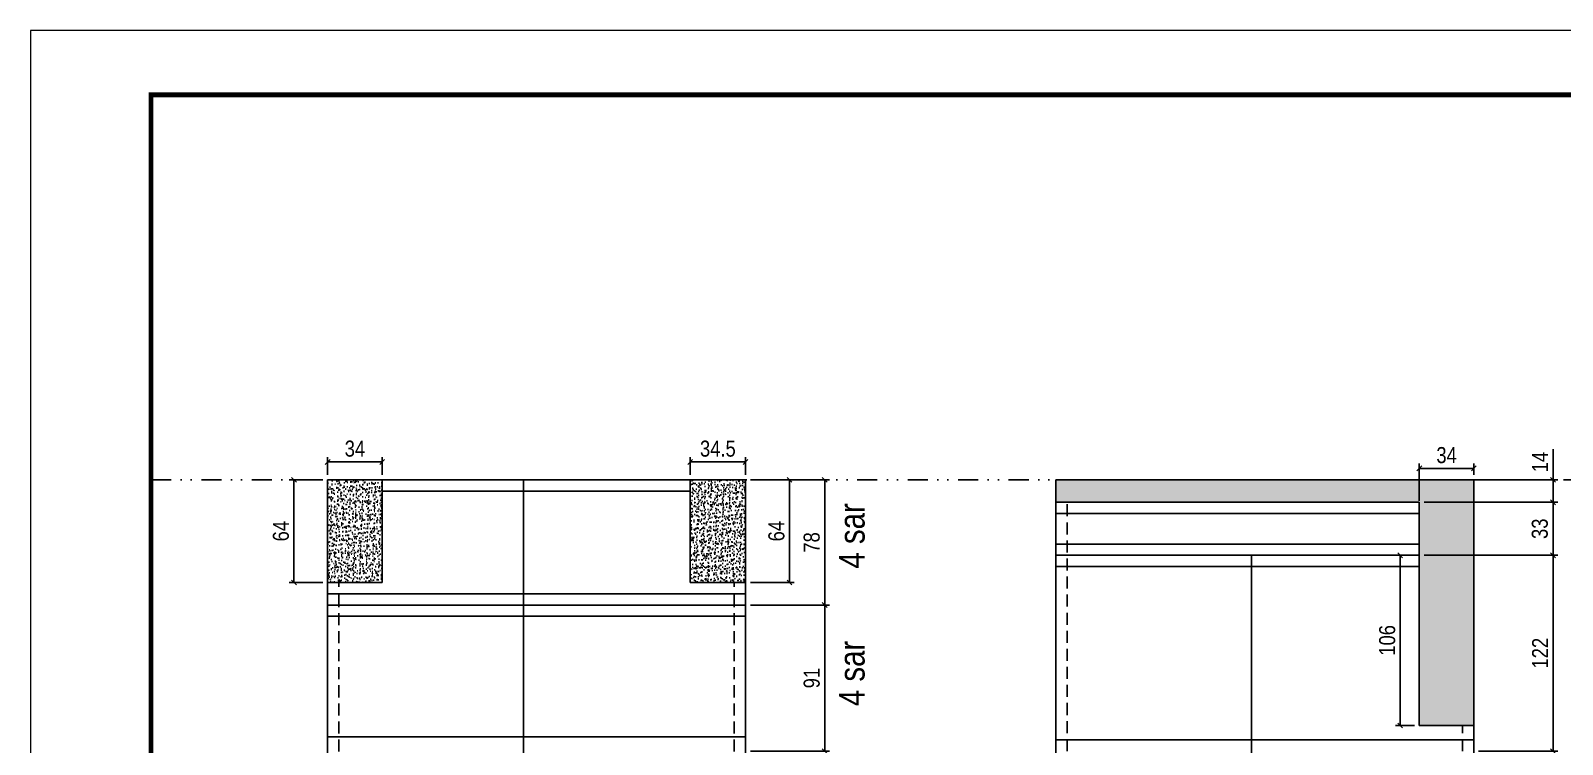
# Model space of a CAD drawing. Extents: x 14400 to 27878, y -21631 to 6985.
# Drawn here: x 16012 to 16967, y 1946 to 2390 of the extents above; entities that cross this region are included whole.
import ezdxf

# ---------------------------------------------------------------- set-up
doc = ezdxf.new("R2010")
doc.units = 0
for name, pattern in [('DASHED', [0.75, 0.5, -0.25]), ('DIVIDE2', [0.625, 0.25, -0.125, 0, -0.125, 0, -0.125]), ('HIDDEN', [0.375, 0.25, -0.125])]:
    doc.linetypes.add(name, pattern=pattern)
for name, color, linetype in [('COTA', 241, 'Continuous'), ('NOMENCLATURA', 7, 'Continuous'), ('Nível', 160, 'Continuous'), ('Painéis', 200, 'Continuous'), ('SARR_2.2x7', 40, 'Continuous'), ('Sarrafo de Pressão', 42, 'HIDDEN')]:
    doc.layers.add(name, color=color, linetype=linetype)
doc.layers.add('Folhas', color=255, linetype='Continuous', lineweight=9)
doc.layers.add('SARRAFO DE PRESSAO', color=251, linetype='DASHED', lineweight=9)
doc.styles.add('ARIAL_NARROW', font='ARIALN.TTF', dxfattribs={"height": 0.2})
doc.styles.add('COTA TECNICA', font='techl___.ttf', dxfattribs={"height": 10})
doc.dimstyles.new('PAINEL', dxfattribs={"dimtxt": 10, "dimasz": 3, "dimexe": 3, "dimexo": 3, "dimgap": 3, "dimtad": 1, "dimdec": 1, "dimzin": 12, "dimdsep": 46, "dimtxsty": 'COTA TECNICA', "dimblk1": 'OBLIQUE', "dimblk2": 'OBLIQUE', "dimsah": 1, "dimcen": 0.9, "dimclrd": 4, "dimclre": 4, "dimclrt": 240, "dimadec": 1, "dimazin": 3, "dimtfac": 1, "dimtdec": 1, "dimtmove": 0, "dimatfit": 3, "dimfxl": 1, "dimtolj": 1, "dimtzin": 12, "dimarcsym": 0})

# ---------------------------------------------------------------- blocks, each defined once
blk = doc.blocks.new('9999999999')
at = {"layer": 'Folhas'}
blk.add_lwpolyline([(98138.98, 34190.21), (99623.98, 34190.21), (99623.98, 35240.21), (98138.98, 35240.21)], close=True, dxfattribs=at)
at = {"layer": 'Folhas', "color": 30, "const_width": 3}
blk.add_lwpolyline([(98213.98, 34230.21), (99583.98, 34230.21), (99583.98, 35200.21), (98213.98, 35200.21)], close=True, dxfattribs=at)
blk = doc.blocks.new('_Oblique')
at = {"color": 0, "linetype": 'ByBlock', "lineweight": -2}
blk.add_line((-0.5, -0.5), (0.5, 0.5), dxfattribs=at)
blk = doc.blocks.new('*D866')
at = {"layer": 'COTA', "color": 4, "lineweight": -2, "transparency": 16777216}
for p, q in [((16961, 2110.71), (16961, 2129.83)), ((16914.63, 2110.71), (16964, 2110.71)), ((16961, 2096.71), (16961, 2110.71)), ((16880.65, 2096.71), (16964, 2096.71))]:
    blk.add_line(p, q, dxfattribs=at)
at = {"layer": 'Defpoints', "color": 0, "transparency": 16777216}
for p in [(16911.63, 2110.71), (16961, 2110.71), (16877.65, 2096.71)]:
    blk.add_point(p, dxfattribs=at)
at = {"layer": 'COTA', "color": 4, "lineweight": -2, "transparency": 16777216, "xscale": 3, "yscale": 3, "zscale": 3}
for p, rotation in [((16961, 2110.71), 90), ((16961, 2096.71), 270)]:
    blk.add_blockref('_Oblique', p, dxfattribs=dict(at, rotation=rotation))
at = {"layer": 'COTA', "color": 240, "transparency": 16777216, "insert": (16952.92, 2121.77), "char_height": 10, "attachment_point": 5, "rotation": 90, "style": 'COTA TECNICA'}
blk.add_mtext('\\A1;14', dxfattribs=at)
blk = doc.blocks.new('*D858')
at = {"layer": 'COTA', "color": 4, "lineweight": -2, "transparency": 16777216}
for p, q in [((16877.65, 2097.71), (16877.65, 2120.81)), ((16911.63, 2113.71), (16911.63, 2120.81)), ((16877.65, 2117.81), (16911.63, 2117.81))]:
    blk.add_line(p, q, dxfattribs=at)
at = {"layer": 'Defpoints', "color": 0, "transparency": 16777216}
for p in [(16911.63, 2117.81), (16911.63, 2110.71), (16877.65, 2094.71)]:
    blk.add_point(p, dxfattribs=at)
at = {"layer": 'COTA', "color": 4, "lineweight": -2, "transparency": 16777216, "xscale": 3, "yscale": 3, "zscale": 3, "rotation": 180}
blk.add_blockref('_Oblique', (16877.65, 2117.81), dxfattribs=at)
at = {"layer": 'COTA', "color": 4, "lineweight": -2, "transparency": 16777216, "xscale": 3, "yscale": 3, "zscale": 3}
blk.add_blockref('_Oblique', (16911.63, 2117.81), dxfattribs=at)
at = {"layer": 'COTA', "color": 240, "transparency": 16777216, "insert": (16894.64, 2126.03), "char_height": 10, "attachment_point": 5, "style": 'COTA TECNICA'}
blk.add_mtext('\\A1;34', dxfattribs=at)
blk = doc.blocks.new('*D868')
at = {"layer": 'COTA', "color": 4, "lineweight": -2, "transparency": 16777216}
for p, q in [((16460.62, 2110.71), (16509.99, 2110.71)), ((16506.99, 2110.71), (16506.99, 2032.71)), ((16460.62, 2032.71), (16509.99, 2032.71))]:
    blk.add_line(p, q, dxfattribs=at)
at = {"layer": 'Defpoints', "color": 0, "transparency": 16777216}
for p in [(16457.62, 2110.71), (16457.62, 2032.71), (16506.99, 2032.71)]:
    blk.add_point(p, dxfattribs=at)
at = {"layer": 'COTA', "color": 4, "lineweight": -2, "transparency": 16777216, "xscale": 3, "yscale": 3, "zscale": 3}
for p, rotation in [((16506.99, 2110.71), 90), ((16506.99, 2032.71), 270)]:
    blk.add_blockref('_Oblique', p, dxfattribs=dict(at, rotation=rotation))
at = {"layer": 'COTA', "color": 240, "transparency": 16777216, "insert": (16498.89, 2071.71), "char_height": 10, "attachment_point": 5, "rotation": 90, "style": 'COTA TECNICA'}
blk.add_mtext('\\A1;78', dxfattribs=at)
blk = doc.blocks.new('*D869')
at = {"layer": 'COTA', "color": 4, "lineweight": -2, "transparency": 16777216}
for p, q in [((16197.12, 2113.71), (16197.12, 2124.84)), ((16231.12, 2121.84), (16197.12, 2121.84)), ((16231.12, 2113.71), (16231.12, 2124.84))]:
    blk.add_line(p, q, dxfattribs=at)
at = {"layer": 'Defpoints', "color": 0, "transparency": 16777216}
for p in [(16197.12, 2121.84), (16197.12, 2110.71), (16231.12, 2110.71)]:
    blk.add_point(p, dxfattribs=at)
at = {"layer": 'COTA', "color": 4, "lineweight": -2, "transparency": 16777216, "xscale": 3, "yscale": 3, "zscale": 3, "rotation": 180}
blk.add_blockref('_Oblique', (16197.12, 2121.84), dxfattribs=at)
at = {"layer": 'COTA', "color": 4, "lineweight": -2, "transparency": 16777216, "xscale": 3, "yscale": 3, "zscale": 3}
blk.add_blockref('_Oblique', (16231.12, 2121.84), dxfattribs=at)
at = {"layer": 'COTA', "color": 240, "transparency": 16777216, "insert": (16214.12, 2130.06), "char_height": 10, "attachment_point": 5, "style": 'COTA TECNICA'}
blk.add_mtext('\\A1;34', dxfattribs=at)
blk = doc.blocks.new('*D870')
at = {"layer": 'COTA', "color": 4, "lineweight": -2, "transparency": 16777216}
for p, q in [((16423.12, 2113.71), (16423.12, 2124.84)), ((16423.12, 2121.84), (16457.62, 2121.84)), ((16457.62, 2113.71), (16457.62, 2124.84))]:
    blk.add_line(p, q, dxfattribs=at)
at = {"layer": 'Defpoints', "color": 0, "transparency": 16777216}
for p in [(16457.62, 2121.84), (16423.12, 2110.71), (16457.62, 2110.71)]:
    blk.add_point(p, dxfattribs=at)
at = {"layer": 'COTA', "color": 4, "lineweight": -2, "transparency": 16777216, "xscale": 3, "yscale": 3, "zscale": 3, "rotation": 180}
blk.add_blockref('_Oblique', (16423.12, 2121.84), dxfattribs=at)
at = {"layer": 'COTA', "color": 4, "lineweight": -2, "transparency": 16777216, "xscale": 3, "yscale": 3, "zscale": 3}
blk.add_blockref('_Oblique', (16457.62, 2121.84), dxfattribs=at)
at = {"layer": 'COTA', "color": 240, "transparency": 16777216, "insert": (16440.37, 2130.06), "char_height": 10, "attachment_point": 5, "style": 'COTA TECNICA'}
blk.add_mtext('\\A1;34.5', dxfattribs=at)
blk = doc.blocks.new('*D871')
at = {"layer": 'COTA', "color": 4, "lineweight": -2, "transparency": 16777216}
for p, q in [((16194.12, 2110.71), (16173.12, 2110.71)), ((16176.12, 2110.71), (16176.12, 2046.71)), ((16194.12, 2046.71), (16173.12, 2046.71))]:
    blk.add_line(p, q, dxfattribs=at)
at = {"layer": 'Defpoints', "color": 0, "transparency": 16777216}
for p in [(16197.12, 2110.71), (16176.12, 2046.71), (16197.12, 2046.71)]:
    blk.add_point(p, dxfattribs=at)
at = {"layer": 'COTA', "color": 4, "lineweight": -2, "transparency": 16777216, "xscale": 3, "yscale": 3, "zscale": 3}
for p, rotation in [((16176.12, 2110.71), 90), ((16176.12, 2046.71), 270)]:
    blk.add_blockref('_Oblique', p, dxfattribs=dict(at, rotation=rotation))
at = {"layer": 'COTA', "color": 240, "transparency": 16777216, "insert": (16168.02, 2078.71), "char_height": 10, "attachment_point": 5, "rotation": 90, "style": 'COTA TECNICA'}
blk.add_mtext('\\A1;64', dxfattribs=at)
blk = doc.blocks.new('*D872')
at = {"layer": 'COTA', "color": 4, "lineweight": -2, "transparency": 16777216}
for p, q in [((16460.62, 2110.71), (16488.02, 2110.71)), ((16485.02, 2110.71), (16485.02, 2046.71)), ((16460.62, 2046.71), (16488.02, 2046.71))]:
    blk.add_line(p, q, dxfattribs=at)
at = {"layer": 'Defpoints', "color": 0, "transparency": 16777216}
for p in [(16457.62, 2110.71), (16457.62, 2046.71), (16485.02, 2046.71)]:
    blk.add_point(p, dxfattribs=at)
at = {"layer": 'COTA', "color": 4, "lineweight": -2, "transparency": 16777216, "xscale": 3, "yscale": 3, "zscale": 3}
for p, rotation in [((16485.02, 2110.71), 90), ((16485.02, 2046.71), 270)]:
    blk.add_blockref('_Oblique', p, dxfattribs=dict(at, rotation=rotation))
at = {"layer": 'COTA', "color": 240, "transparency": 16777216, "insert": (16476.91, 2078.71), "char_height": 10, "attachment_point": 5, "rotation": 90, "style": 'COTA TECNICA'}
blk.add_mtext('\\A1;64', dxfattribs=at)
blk = doc.blocks.new('*D1731')
at = {"layer": 'COTA', "color": 4, "lineweight": -2, "transparency": 16777216}
for p, q in [((16460.62, 2032.71), (16509.99, 2032.71)), ((16506.99, 1941.71), (16506.99, 2032.71)), ((16460.62, 1941.71), (16509.99, 1941.71))]:
    blk.add_line(p, q, dxfattribs=at)
at = {"layer": 'Defpoints', "color": 0, "transparency": 16777216}
for p in [(16457.62, 2032.71), (16506.99, 2032.71), (16457.62, 1941.71)]:
    blk.add_point(p, dxfattribs=at)
at = {"layer": 'COTA', "color": 4, "lineweight": -2, "transparency": 16777216, "xscale": 3, "yscale": 3, "zscale": 3}
for p, rotation in [((16506.99, 2032.71), 90), ((16506.99, 1941.71), 270)]:
    blk.add_blockref('_Oblique', p, dxfattribs=dict(at, rotation=rotation))
at = {"layer": 'COTA', "color": 240, "transparency": 16777216, "insert": (16498.9, 1987.21), "char_height": 10, "attachment_point": 5, "rotation": 90, "style": 'COTA TECNICA'}
blk.add_mtext('\\A1;91', dxfattribs=at)
blk = doc.blocks.new('*D3937')
at = {"layer": 'COTA', "color": 4, "lineweight": -2, "transparency": 16777216}
for p, q in [((16880.65, 2063.71), (16964, 2063.71)), ((16961, 1941.71), (16961, 2063.71)), ((16914.63, 1941.71), (16964, 1941.71))]:
    blk.add_line(p, q, dxfattribs=at)
at = {"layer": 'Defpoints', "color": 0, "transparency": 16777216}
for p in [(16877.65, 2063.71), (16961, 2063.71), (16911.63, 1941.71)]:
    blk.add_point(p, dxfattribs=at)
at = {"layer": 'COTA', "color": 4, "lineweight": -2, "transparency": 16777216, "xscale": 3, "yscale": 3, "zscale": 3}
for p, rotation in [((16961, 2063.71), 90), ((16961, 1941.71), 270)]:
    blk.add_blockref('_Oblique', p, dxfattribs=dict(at, rotation=rotation))
at = {"layer": 'COTA', "color": 240, "transparency": 16777216, "insert": (16952.94, 2002.71), "char_height": 10, "attachment_point": 5, "rotation": 90, "style": 'COTA TECNICA'}
blk.add_mtext('\\A1;122', dxfattribs=at)
blk = doc.blocks.new('*D3938')
at = {"layer": 'COTA', "color": 4, "lineweight": -2, "transparency": 16777216}
for p, q in [((16880.65, 2096.71), (16964, 2096.71)), ((16961, 2063.71), (16961, 2096.71)), ((16880.65, 2063.71), (16964, 2063.71))]:
    blk.add_line(p, q, dxfattribs=at)
at = {"layer": 'Defpoints', "color": 0, "transparency": 16777216}
for p in [(16877.65, 2096.71), (16961, 2096.71), (16877.65, 2063.71)]:
    blk.add_point(p, dxfattribs=at)
at = {"layer": 'COTA', "color": 4, "lineweight": -2, "transparency": 16777216, "xscale": 3, "yscale": 3, "zscale": 3}
for p, rotation in [((16961, 2096.71), 90), ((16961, 2063.71), 270)]:
    blk.add_blockref('_Oblique', p, dxfattribs=dict(at, rotation=rotation))
at = {"layer": 'COTA', "color": 240, "transparency": 16777216, "insert": (16952.78, 2080.21), "char_height": 10, "attachment_point": 5, "rotation": 90, "style": 'COTA TECNICA'}
blk.add_mtext('\\A1;33', dxfattribs=at)
blk = doc.blocks.new('*D3939')
at = {"layer": 'COTA', "color": 4, "lineweight": -2, "transparency": 16777216}
for p, q in [((16874.65, 2063.71), (16862.75, 2063.71)), ((16865.75, 1957.71), (16865.75, 2063.71)), ((16874.65, 1957.71), (16862.75, 1957.71))]:
    blk.add_line(p, q, dxfattribs=at)
at = {"layer": 'Defpoints', "color": 0, "transparency": 16777216}
for p in [(16865.75, 2063.71), (16877.65, 2063.71), (16877.65, 1957.71)]:
    blk.add_point(p, dxfattribs=at)
at = {"layer": 'COTA', "color": 4, "lineweight": -2, "transparency": 16777216, "xscale": 3, "yscale": 3, "zscale": 3}
for p, rotation in [((16865.75, 2063.71), 90), ((16865.75, 1957.71), 270)]:
    blk.add_blockref('_Oblique', p, dxfattribs=dict(at, rotation=rotation))
at = {"layer": 'COTA', "color": 240, "transparency": 16777216, "insert": (16857.65, 2010.71), "char_height": 10, "attachment_point": 5, "rotation": 90, "style": 'COTA TECNICA'}
blk.add_mtext('\\A1;106', dxfattribs=at)

msp = doc.modelspace()

# ---------------------------------------------------------------- hatches: boundary and pattern name
at = {"layer": 'COTA'}
h = msp.add_hatch(dxfattribs=at)
h.set_pattern_fill('AR-CONC', color=256, scale=0.03)
h.set_pattern_definition([(50, (-3183.5, 107), (5.4655401, -0.4781726), [0.5715, -6.2865]), (355, (-3183.5, 107), (-1.0573026, 5.7317054), [0.4572, -5.0292175]), (100.451445, (-3183.0445, 106.96), (4.4082374, 5.2535326), [0.4857003, -5.3427073]), (46.1842, (-3183.5, 108.524), (8.1323712, -1.2612698), [0.85725, -9.42975]), (96.635558, (-3182.822, 108.419), (7.122124, 7.4227837), [0.7285507, -8.0140682]), (351.18415, (-3183.5, 108.524), (7.122124, 7.4227837), [0.685799, -7.543792]), (21, (-3182.738, 108.143), (4.5484317, -3.0679559), [0.5715, -6.2865]), (326, (-3182.738, 108.143), (1.8540609, 5.525639), [0.4572, -5.0292]), (71.451445, (-3182.359, 107.8873), (6.4024926, 2.457683), [0.4857003, -5.3426981]), (37.5, (-3183.5, 107), (0.0926581, 2.53665117), [0, -4.96824, 0, -5.1054, 0, -5.04825]), (7.5, (-3183.5, 107), (2.00458988, 3.00541724), [0, -2.91084, 0, -4.85394, 0, -1.92405]), (327.5, (-3185.1993, 107), (4.06771786, -0.17186232), [0, -1.905, 0, -5.9436, 0, -7.8867]), (317.5, (-3185.9613, 107), (4.44387544, 0.7627947), [0, -2.4765, 0, -3.94716, 0, -5.6007])])
h.paths.add_polyline_path([(16197.12, 2046.71), (16231.12, 2046.71), (16231.12, 2110.71), (16197.12, 2110.71)])
h = msp.add_hatch(dxfattribs=at)
h.set_pattern_fill('AR-CONC', color=256, scale=0.03)
h.set_pattern_definition([(50, (-3184, 107), (5.4655401, -0.4781726), [0.5715, -6.2865]), (355, (-3184, 107), (-1.0573026, 5.7317054), [0.4572, -5.0292175]), (100.451445, (-3183.5445, 106.96), (4.4082374, 5.2535326), [0.4857003, -5.3427073]), (46.1842, (-3184, 108.524), (8.1323712, -1.2612698), [0.85725, -9.42975]), (96.635558, (-3183.322, 108.419), (7.122124, 7.4227837), [0.7285507, -8.0140682]), (351.18415, (-3184, 108.524), (7.122124, 7.4227837), [0.685799, -7.543792]), (21, (-3183.238, 108.143), (4.5484317, -3.0679559), [0.5715, -6.2865]), (326, (-3183.238, 108.143), (1.8540609, 5.525639), [0.4572, -5.0292]), (71.451445, (-3182.859, 107.8873), (6.4024926, 2.457683), [0.4857003, -5.3426981]), (37.5, (-3184, 107), (0.0926581, 2.53665117), [0, -4.96824, 0, -5.1054, 0, -5.04825]), (7.5, (-3184, 107), (2.00458988, 3.00541724), [0, -2.91084, 0, -4.85394, 0, -1.92405]), (327.5, (-3185.6993, 107), (4.06771786, -0.17186232), [0, -1.905, 0, -5.9436, 0, -7.8867]), (317.5, (-3186.4613, 107), (4.44387544, 0.7627947), [0, -2.4765, 0, -3.94716, 0, -5.6007])])
h.paths.add_polyline_path([(16457.62, 2110.71), (16423.12, 2110.71), (16423.12, 2046.71), (16457.62, 2046.71)])
h = msp.add_hatch(dxfattribs=at)
h.set_pattern_fill('AR-CONC', color=256, scale=0.03)
h.paths.add_polyline_path([(16911.63, 2110.71), (16651.13, 2110.71), (16651.13, 2096.71), (16877.65, 2096.71), (16877.65, 1957.71), (16911.63, 1957.71)])

# ---------------------------------------------------------------- linework, layer by layer
for p, q in [((16197.12, 2046.71), (16197.12, 2110.71)), ((16231.12, 2110.71), (16197.12, 2110.71)), ((16457.62, 2110.71), (16423.12, 2110.71)), ((16457.62, 2046.71), (16457.62, 2110.71)), ((16651.13, 2110.71), (16911.63, 2110.71)), ((16651.13, 2096.71), (16651.13, 2110.71)), ((16911.63, 2110.71), (16911.63, 1957.71))]:
    msp.add_line(p, q, dxfattribs=at)
at = {"layer": 'Nível', "color": 4, "linetype": 'DIVIDE2', "ltscale": 50}
msp.add_line((16086.97, 2110.71), (17456.97, 2110.71), dxfattribs=at)
at = {"layer": 'Painéis'}
for p, q in [((16231.12, 2046.71), (16231.12, 2110.71)), ((16423.12, 2110.71), (16231.12, 2110.71)), ((16319.12, 1679.71), (16319.12, 2110.71)), ((16423.12, 2046.71), (16423.12, 2110.71)), ((16651.13, 2096.71), (16651.13, 1681.71)), ((16651.13, 2096.71), (16877.65, 2096.71)), ((16877.65, 1957.71), (16877.65, 2096.71)), ((16651.13, 2063.71), (16877.65, 2063.71)), ((16773.13, 1679.71), (16773.13, 2063.71)), ((16197.12, 1907.71), (16197.12, 2046.71)), ((16231.12, 2046.71), (16197.12, 2046.71)), ((16457.62, 2046.71), (16423.12, 2046.71)), ((16457.62, 2046.71), (16457.62, 1803.71)), ((16457.62, 2032.71), (16197.12, 2032.71)), ((16877.65, 1957.71), (16911.63, 1957.71)), ((16911.63, 1681.71), (16911.63, 1957.71))]:
    msp.add_line(p, q, dxfattribs=at)
at = {"layer": 'SARR_2.2x7'}
for p, q in [((16423.12, 2103.71), (16231.12, 2103.71)), ((16651.13, 2089.71), (16877.65, 2089.71)), ((16651.13, 2070.71), (16877.65, 2070.71)), ((16651.13, 2056.71), (16877.65, 2056.71)), ((16197.12, 2039.71), (16457.62, 2039.71)), ((16197.12, 2025.71), (16457.62, 2025.71)), ((16197.12, 1950.71), (16457.62, 1950.71)), ((16651.13, 1948.71), (16911.63, 1948.71))]:
    msp.add_line(p, q, dxfattribs=at)
at = {"layer": 'Sarrafo de Pressão', "ltscale": 30}
for p, q in [((16658.13, 1941.71), (16658.13, 2096.71)), ((16204.12, 2032.71), (16204.12, 2046.71)), ((16450.62, 2032.71), (16450.62, 2046.71)), ((16204.12, 1907.71), (16204.12, 2032.71)), ((16450.62, 1907.71), (16450.62, 2032.71)), ((16904.63, 1941.71), (16904.63, 1957.71))]:
    msp.add_line(p, q, dxfattribs=at)

# ---------------------------------------------------------------- block references
at = {"layer": 'SARRAFO DE PRESSAO', "color": 6, "linetype": 'ByBlock'}
msp.add_blockref('9999999999', (-82127.01, -32849.78), dxfattribs=at)

# ---------------------------------------------------------------- texts
at = {"layer": 'NOMENCLATURA', "style": 'ARIAL_NARROW'}
for p in [(16531.86, 2055.39), (16531.86, 1969.73)]:
    msp.add_text('4 sar', height=16, rotation=90, dxfattribs=at).set_placement(p)

# ---------------------------------------------------------------- dimensions: what is measured, and where the dimension line sits
at = {"layer": 'COTA'}
for base, p1, p2, picture, middle in [((16197.12, 2121.84), (16231.12, 2110.71), (16197.12, 2110.71), '*D869', (16214.12, 2130.06)), ((16457.62, 2121.84), (16423.12, 2110.71), (16457.62, 2110.71), '*D870', (16440.37, 2130.06)), ((16911.63, 2117.81), (16877.65, 2094.71), (16911.63, 2110.71), '*D858', (16894.64, 2126.03))]:
    dim = msp.add_linear_dim(base=base, p1=p1, p2=p2, dimstyle='PAINEL', dxfattribs=at)
    dim.commit()
    dim.dimension.update_dxf_attribs({"geometry": picture, "text_midpoint": middle})
for base, p1, p2, picture, middle in [((16961, 2110.71), (16877.65, 2096.71), (16911.63, 2110.71), '*D866', (16952.92, 2121.77)), ((16176.12, 2046.71), (16197.12, 2110.71), (16197.12, 2046.71), '*D871', (16168.02, 2078.71)), ((16506.99, 2032.71), (16457.62, 2110.71), (16457.62, 2032.71), '*D868', (16498.89, 2071.71)), ((16485.02, 2046.71), (16457.62, 2110.71), (16457.62, 2046.71), '*D872', (16476.91, 2078.71)), ((16865.75, 2063.71), (16877.65, 1957.71), (16877.65, 2063.71), '*D3939', (16857.65, 2010.71)), ((16961, 2063.71), (16911.63, 1941.71), (16877.65, 2063.71), '*D3937', (16952.94, 2002.71)), ((16506.99, 2032.71), (16457.62, 1941.71), (16457.62, 2032.71), '*D1731', (16498.9, 1987.21))]:
    dim = msp.add_linear_dim(base=base, p1=p1, p2=p2, angle=90, dimstyle='PAINEL', dxfattribs=at)
    dim.commit()
    dim.dimension.update_dxf_attribs({"geometry": picture, "text_midpoint": middle})
dim = msp.add_linear_dim(base=(16961, 2096.71), p1=(16877.65, 2063.71), p2=(16877.65, 2096.71), angle=90, dimstyle='PAINEL', override={"dimtmove": 1}, dxfattribs=at)
dim.commit()
dim.dimension.update_dxf_attribs({"geometry": '*D3938', "text_midpoint": (16952.78, 2080.21)})

doc.saveas('drawing.dxf')
